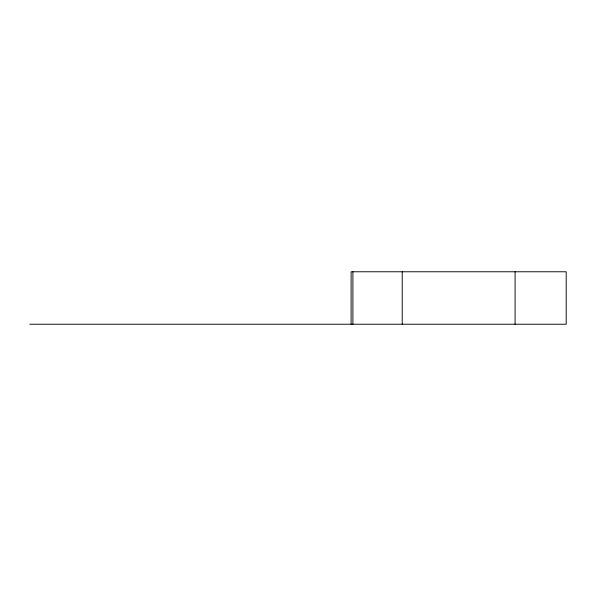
<?xml version="1.0" encoding="UTF-8"?>
<svg xmlns="http://www.w3.org/2000/svg" width="596" height="596" viewBox="0 0 596 596"><rect width="100%" height="100%" fill="white"/><g stroke="black" fill="none" stroke-linecap="round" stroke-linejoin="round"><path stroke-width="0.89" d="M29.8 324.231L566.2 324.231L566.2 271.769L351.111 271.769L351.111 324.231M515.093 271.769L515.093 324.231M402.218 271.769L402.218 324.231M352.899 271.769L352.899 324.231"/></g></svg>
